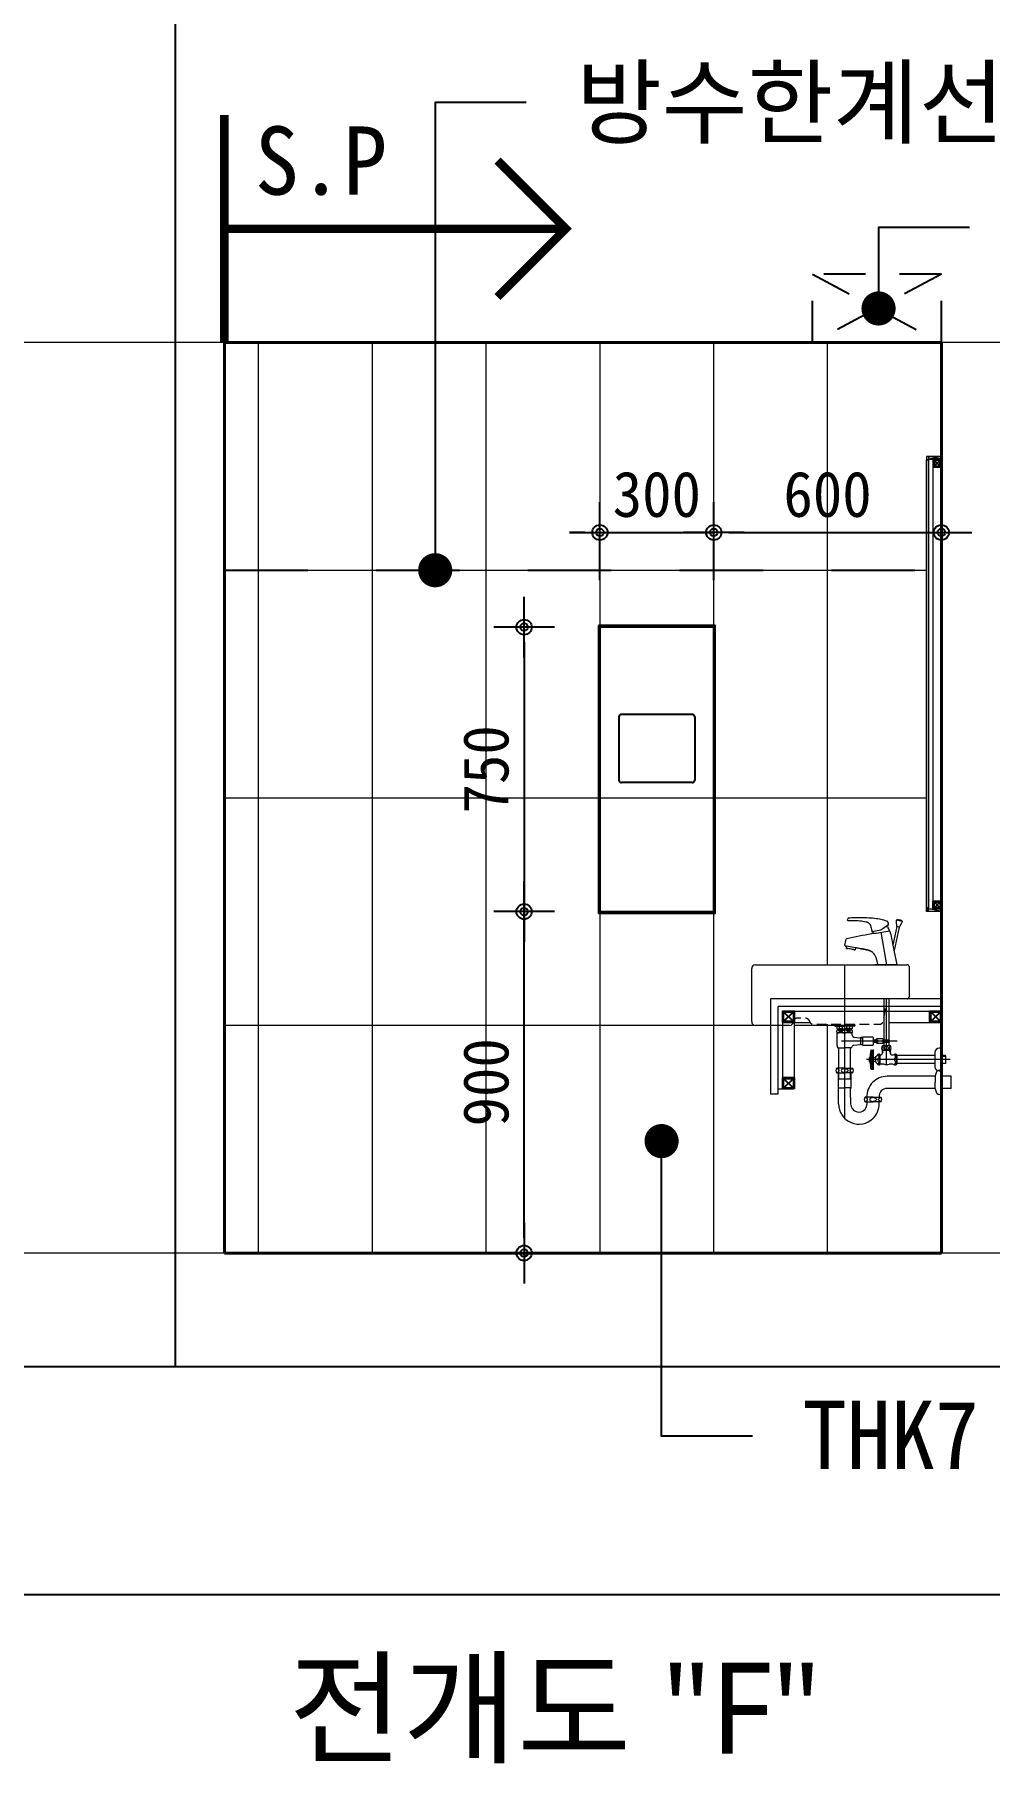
# Model space of a CAD drawing. Header units: millimetres. Extents: x -423835 to -174325, y -1379898 to -1311126.
# Drawn here: x -336396 to -333879, y -1371578 to -1367020 of the extents above; entities that cross this region are included whole.
import ezdxf
from ezdxf.enums import TextEntityAlignment as Align

# ---------------------------------------------------------------- set-up
doc = ezdxf.new("R2010")
doc.units = ezdxf.units.MM
doc.header["$LTSCALE"] = 100
doc.header["$MEASUREMENT"] = 0
doc.header["$PDSIZE"] = -10
for name, pattern in [('CEN', [62, 60, -1, 0, -1]), ('HID', [2, 1.1, -0.9]), ('HIDDEN', [0.375, 0.25, -0.125])]:
    doc.linetypes.add(name, pattern=pattern)
doc.layers.get('0').update_dxf_attribs({"linetype": 'CONTINUOUS'})
doc.layers.get('Defpoints').update_dxf_attribs({"color": 153, "linetype": 'CONTINUOUS'})
for name, color, linetype in [('A-AXIS-DIMS', 7, 'CONTINUOUS'), ('A-MKXS-LEAD', 7, 'CONTINUOUS'), ('AA-AXIS-LINE-1', 1, 'CONTINUOUS'), ('ELE_3', 4, 'CONTINUOUS'), ('HID', 1, 'HID'), ('IN-F-PAT', 8, 'CONTINUOUS'), ('IN-TEXT-FIN', 3, 'CONTINUOUS'), ('방수', 7, 'HID')]:
    doc.layers.add(name, color=color, linetype=linetype)
for name, color, linetype, lineweight in [('A-CNTL', 1, 'CEN', 15), ('A-ELEV-LIN1', 2, 'CONTINUOUS', 40), ('A-FLXM-SANI', 6, 'CONTINUOUS', 20), ('A-MKXS-TEXT1', 3, 'CONTINUOUS', 25), ('A-SECT-LIN2', 6, 'CONTINUOUS', 20), ('A-WAXK-PATT', 8, 'CONTINUOUS', 18), ('A-XXXX-FIN2', 6, 'CONTINUOUS', 20), ('A-XXXX-SANI', 8, 'CONTINUOUS', 18), ('A-XXXX-STL', 3, 'CONTINUOUS', 25), ('A-XXXX-SYMB', 7, 'CONTINUOUS', 25), ('A-XXXX-TXT2', 3, 'CONTINUOUS', 25)]:
    doc.layers.add(name, color=color, linetype=linetype, lineweight=lineweight)
doc.layers.add('A-XXXX-NPLT', color=144, linetype='CONTINUOUS', lineweight=0, plot=False)
doc.styles.add('돋움체', font='')
doc.styles.add('맑은 고딕', font='malgun.ttf')
doc.styles.get('돋움체').set_extended_font_data('DotumChe')
doc.dimstyles.new('SHL-1S', dxfattribs={"dimtxt": 2.5, "dimasz": 1, "dimexe": 2, "dimexo": 3, "dimgap": 1, "dimtad": 1, "dimdec": 0, "dimdsep": 46, "dimlunit": 6, "dimtxsty": '돋움체', "dimblk1": 'DIMDOT', "dimblk2": 'DIMDOT', "dimsah": 1, "dimcen": 2.5, "dimdle": 1.5, "dimclrt": 3, "dimadec": 0, "dimazin": 0, "dimtfac": 1, "dimtdec": 0, "dimtix": 1, "dimtmove": 2, "dimatfit": 3, "dimldrblk": 'DIMDOT', "dimfxl": 2, "dimtvp": 1, "dimtolj": 1, "dimtzin": 0, "dimarcsym": 0})

# ---------------------------------------------------------------- blocks, each defined once
blk = doc.blocks.new('세면대(측면)')
at = {"layer": 'A-CNTL'}
for p, q in [((-255, 760), (-255, 352.8)), ((-145, 495.3), (-145, 670)), ((-195, 558.5, -2.9), (-263.5, 558.5, -2.9)), ((-116.6, 558.5, -2.9), (-195, 558.5, -2.9)), ((23.5, 510), (-196.9, 510))]:
    blk.add_line(p, q, dxfattribs=at)
at = {"layer": 'A-FLXM-SANI'}
for p, q in [((-140.2, 870), (-139.8, 868)), ((-116, 878.6), (-119, 877.7)), ((-102.8, 874.3), (-119, 877.7)), ((-116, 878.6), (-115.9, 878.6)), ((-105.2, 876.3), (-102.8, 874.3)), ((-105.2, 876.3), (-105.2, 876.3)), ((-159.4, 850.8), (-182.9, 846.6)), ((-139.3, 864.8), (-159.4, 850.8)), ((-143.4, 760), (-158.5, 845.8)), ((-142, 859.8), (-148, 858.8)), ((-141.8, 848.7), (-136.4, 849.7)), ((-117.3, 860.5), (-127.6, 811.8)), ((-111.4, 859.2), (-124.6, 797.1)), ((-110.7, 859.4), (-117.8, 860.9)), ((-117.4, 860.5), (-116.3, 860.3)), ((-112.4, 859.4), (-116.3, 860.3)), ((-112.4, 859.4), (-111.2, 859.2)), ((-249.8, 808.6), (-250.7, 803.7)), ((-227, 799.5), (-250.7, 803.7)), ((-249.8, 802.9), (-250.7, 803.7)), ((-226.2, 804.4), (-249.8, 808.6)), ((-249.8, 802.9), (-248, 802.6)), ((-229.8, 799.4), (-248, 802.6)), ((-230.3, 799.3), (-247.7, 802.4)), ((-229.8, 799.4), (-228.1, 799.1)), ((-228.1, 799.1), (-227, 799.5)), ((-226.2, 804.4), (-227, 799.5)), ((-225.7, 804.3), (-226.2, 804.4)), ((-127.6, 811.8), (-117, 760)), ((-500, 610), (-500, 750)), ((-490, 760), (-90, 760)), ((-114.6, 760), (-175.3, 760)), ((-85, 755), (-85, 675)), ((-151.3, 670), (-151.3, 546)), ((-138.6, 670), (-138.6, 546)), ((-400, 600), (-490, 600)), ((-277.4, 603.5, -2.9), (-282.5, 600.4, -2.9)), ((-282.5, 600.4, -2.9), (-255, 600.4, -2.9)), ((-282.5, 599.4, -2.9), (-282.5, 600.4, -2.9)), ((-272.5, 599.4, -2.9), (-282.5, 599.4, -2.9)), ((-280.7, 599.4, -2.9), (-280.7, 598.1, -2.9)), ((-280.2, 597.6, -2.9), (-275.2, 597.6, -2.9)), ((-275.2, 597.6, -2.9), (-255, 597.6, -2.9)), ((-275.2, 597.6, -2.9), (-275.2, 591.5, -2.9)), ((-237.5, 599.4, -2.9), (-272.5, 599.4, -2.9)), ((-268.4, 591.5, -2.9), (-268.4, 597.6, -2.9)), ((-261, 591.5, -2.9), (-261, 597.6, -2.9)), ((-227.5, 600.4, -2.9), (-255, 600.4, -2.9)), ((-234.8, 597.6, -2.9), (-255, 597.6, -2.9)), ((-249, 591.5, -2.9), (-249, 597.6, -2.9)), ((-241.6, 591.5, -2.9), (-241.6, 597.6, -2.9)), ((-237.5, 599.4, -2.9), (-227.5, 599.4, -2.9)), ((-229.8, 597.6, -2.9), (-234.8, 597.6, -2.9)), ((-234.8, 597.6, -2.9), (-234.8, 591.5, -2.9)), ((-232.5, 603.4, -2.9), (-227.5, 600.4, -2.9)), ((-229.3, 599.4, -2.9), (-229.3, 598.1, -2.9)), ((-227.5, 599.4, -2.9), (-227.5, 600.4, -2.9)), ((-275.7, 582, -2.9), (-275.7, 586.1, -2.9)), ((-274.2, 590.9, -2.9), (-275.2, 591.5, -2.9)), ((-275, 546.9, -2.9), (-275, 579.5, -2.9)), ((-274.2, 590.9, -2.9), (-272.8, 590.9, -2.9)), ((-255, 580.5, -2.9), (-274, 580.5, -2.9)), ((-272.8, 590.9, -2.9), (-255, 590.9, -2.9)), ((-272.5, 587.5, -2.9), (-272.5, 590.9, -2.9)), ((-272.4, 587.5, -2.9), (-255.2, 587.5, -2.9)), ((-269, 586.1, -2.9), (-269, 582, -2.9)), ((-269, 586.1, -2.9), (-261.6, 586.1, -2.9)), ((-269, 582, -2.9), (-261.6, 582, -2.9)), ((-268.4, 591.5, -2.9), (-261, 591.5, -2.9)), ((-261.6, 586.1, -2.9), (-261.6, 582, -2.9)), ((-237.2, 590.9, -2.9), (-255, 590.9, -2.9)), ((-237.6, 580.5, -2.9), (-255, 580.5, -2.9)), ((-237.6, 587.5, -2.9), (-254.8, 587.5, -2.9)), ((-241.6, 591.5, -2.9), (-249, 591.5, -2.9)), ((-241, 586.1, -2.9), (-248.4, 586.1, -2.9)), ((-248.4, 586.1, -2.9), (-248.4, 582, -2.9)), ((-241, 582, -2.9), (-248.4, 582, -2.9)), ((-241, 586.1, -2.9), (-241, 582, -2.9)), ((-238.2, 580.5, -2.9), (-237.6, 580.5, -2.9)), ((-237.6, 580.5, -2.9), (-237.2, 580.5, -2.9)), ((-237.5, 587.5, -2.9), (-237.5, 590.9, -2.9)), ((-236, 580.5, -2.9), (-237.5, 580.5, -2.9)), ((-235.8, 590.9, -2.9), (-237.2, 590.9, -2.9)), ((-235.8, 590.9, -2.9), (-234.8, 591.5, -2.9)), ((-235, 574.2, -2.9), (-235, 579.5, -2.9)), ((-234.3, 582, -2.9), (-234.3, 586.1, -2.9)), ((-231.1, 547.8, -2.9), (-214.5, 549.6, -2.9)), ((-230.5, 569.2, -2.9), (-214.5, 567.5, -2.9)), ((-212.5, 567.7, -2.9), (-207.4, 567.7, -2.9)), ((-212.3, 549.3, -2.9), (-212.3, 567.8, -2.9)), ((-212.3, 549.3, -2.9), (-207.4, 549.3, -2.9)), ((-211, 568.5, -2.9), (-211, 567.7, -2.9)), ((-207.3, 568.5, -2.9), (-211, 568.5, -2.9)), ((-211, 548.5, -2.9), (-211, 549.3, -2.9)), ((-207.3, 548.5, -2.9), (-211, 548.5, -2.9)), ((-207.4, 567.7, -2.9), (-207.4, 568.7, -2.9)), ((-207.4, 548.3, -2.9), (-207.4, 567.7, -2.9)), ((-206.6, 569.5, -2.9), (-181.4, 569.5, -2.9)), ((-181.4, 547.5, -2.9), (-206.6, 547.5, -2.9)), ((-179.9, 568, -2.9), (-179.9, 562.3, -2.9)), ((-179.9, 562.3, -2.9), (-179.9, 549, -2.9)), ((-168.7, 561, -2.9), (-179.9, 561, -2.9)), ((-179.9, 556, -2.9), (-168.7, 556, -2.9)), ((-168.7, 561, -2.9), (-173.3, 561, -2.9)), ((-173.3, 556, -2.9), (-168.7, 556, -2.9)), ((-157.7, 564.3, -2.9), (-168.8, 564.3, -2.9)), ((-168.8, 552.8, -2.9), (-157.5, 552.8, -2.9)), ((-154.4, 564.3, -2.9), (-157.7, 564.3, -2.9)), ((-157.5, 552.8, -2.9), (-154.4, 552.8, -2.9)), ((-137.1, 561, -2.9), (-154.5, 561, -2.9)), ((-154.5, 556, -2.9), (-137.1, 556, -2.9)), ((-136.6, 560.5, -2.9), (-137.1, 561, -2.9)), ((-137.1, 556, -2.9), (-136.6, 556.5, -2.9)), ((-136.6, 556.5, -2.9), (-136.6, 560.5, -2.9)), ((-273, 540.5, -2.9), (-255, 540.5, -2.9)), ((-270.9, 540.5, -2.9), (-270.9, 459.5, -2.9)), ((-237, 540.5, -2.9), (-255, 540.5, -2.9)), ((-239.1, 459.5, -2.9), (-239.1, 540.5, -2.9)), ((-185.9, 534), (-185.9, 510)), ((-185.9, 486), (-185.9, 510)), ((-185.3, 534.5), (-184.5, 534.5)), ((-184.5, 534.5), (-184, 535)), ((-184.5, 534.5), (-184.5, 510)), ((-184.5, 485.5), (-184.5, 510)), ((-184, 535), (-184, 510)), ((-184, 535), (-180.8, 535)), ((-184, 534.6), (-180.5, 534.6)), ((-184, 533.6), (-180.5, 533.6)), ((-184, 532.6), (-180.5, 532.6)), ((-184, 531.6), (-180.5, 531.6)), ((-184, 530.6), (-180.5, 530.6)), ((-184, 529.6), (-180.5, 529.6)), ((-184, 528.6), (-180.5, 528.6)), ((-184, 527.6), (-180.5, 527.6)), ((-184, 526.6), (-180.5, 526.6)), ((-184, 525.6), (-180.5, 525.6)), ((-184, 524.6), (-180.5, 524.6)), ((-184, 523.6), (-180.5, 523.6)), ((-184, 522.6), (-180.5, 522.6)), ((-184, 521.6), (-180.5, 521.6)), ((-184, 520.6), (-180.5, 520.6)), ((-184, 519.6), (-180.5, 519.6)), ((-184, 518.6), (-180.5, 518.6)), ((-184, 517.6), (-180.5, 517.6)), ((-184, 516.6), (-180.5, 516.6)), ((-184, 515.6), (-180.5, 515.6)), ((-184, 514.6), (-180.5, 514.6)), ((-184, 513.6), (-180.5, 513.6)), ((-184, 512.6), (-180.5, 512.6)), ((-184, 511.6), (-180.5, 511.6)), ((-184, 510.6), (-180.5, 510.6)), ((-184, 485), (-184, 510)), ((-184, 509.5), (-180.5, 509.5)), ((-184, 508.5), (-180.5, 508.5)), ((-184, 507.5), (-180.5, 507.5)), ((-184, 506.5), (-180.5, 506.5)), ((-184, 505.5), (-180.5, 505.5)), ((-184, 504.5), (-180.5, 504.5)), ((-184, 503.5), (-180.5, 503.5)), ((-184, 502.5), (-180.5, 502.5)), ((-184, 501.5), (-180.5, 501.5)), ((-180.5, 535.5), (-179, 535.5)), ((-180.5, 535.3), (-180.5, 535.5)), ((-180.5, 535.3), (-180.5, 510)), ((-180.5, 484.7), (-180.5, 510)), ((-179, 534.5), (-179, 535.5)), ((-179, 510), (-179, 534.5)), ((-173.9, 514.8), (-179, 514.8)), ((-179, 484.5), (-179, 510)), ((-173.9, 505.3), (-179, 505.3)), ((-173.9, 515.8), (-173.9, 514.8)), ((-173.9, 514.8), (-173.9, 505.3)), ((-173.9, 504.3), (-173.9, 505.3)), ((-169, 521.4), (-169.6, 520.4)), ((-160.9, 522), (-160.9, 522.8)), ((-160.9, 498), (-160.9, 522)), ((-160, 522), (-160.9, 522)), ((-160, 521.3), (-160.9, 521.3)), ((-160, 521.3), (-158.7, 522.2)), ((-160, 521.3), (-160, 522)), ((-138.6, 546), (-155.5, 546)), ((-155.5, 526.5), (-155.5, 534)), ((-134.5, 534), (-155.5, 534)), ((-154.2, 530), (-155.5, 530)), ((-154.2, 530), (-155.5, 527.9)), ((-154.2, 530), (-154.2, 534)), ((-134.5, 546), (-138.6, 546)), ((-135.7, 530), (-135.7, 534)), ((-134.5, 530), (-135.7, 530)), ((-135.7, 530), (-134.5, 527.9)), ((-134.5, 526.1), (-134.5, 534)), ((-117, 519.3), (-117, 522)), ((-17, 520.3), (-117, 520.3)), ((-117, 519.3), (-117, 500.8)), ((-17, 529), (-17, 491)), ((0, 540), (-6, 540)), ((0, 480), (0, 540)), ((11, 520.3), (0, 520.3)), ((0, 519.7), (0, 500.4)), ((1.5, 519.3), (0.5, 520.3)), ((1.5, 499.8), (1.5, 520.3)), ((1.5, 519.3), (12, 519.3)), ((12, 519.3), (11, 520.3)), ((11.9, 500.8), (11.9, 519.3)), ((-271.2, 487), (-275.5, 487)), ((-271.2, 487), (-275.5, 487)), ((-275.1, 475), (-275.5, 475)), ((-275.1, 475), (-255, 475)), ((-271.8, 475), (-271.8, 435.2)), ((-255, 487), (-271.2, 487)), ((-255, 487), (-271.2, 487)), ((-270.9, 459.5, -2.9), (-239.1, 459.5, -2.9)), ((-255, 487), (-238.7, 487)), ((-255, 487), (-238.7, 487)), ((-234.8, 475), (-255, 475)), ((-238.7, 487), (-234.5, 487)), ((-238.7, 487), (-234.5, 487)), ((-238.2, 475), (-238.2, 435.2)), ((-234.8, 475), (-234.5, 475)), ((-185.3, 485.5), (-184.5, 485.5)), ((-184.5, 485.5), (-184, 485)), ((-184, 500.5), (-180.5, 500.5)), ((-184, 499.5), (-180.5, 499.5)), ((-184, 498.5), (-180.5, 498.5)), ((-184, 497.5), (-180.5, 497.5)), ((-184, 496.5), (-180.5, 496.5)), ((-184, 495.5), (-180.5, 495.5)), ((-184, 494.5), (-180.5, 494.5)), ((-184, 493.5), (-180.5, 493.5)), ((-184, 492.5), (-180.5, 492.5)), ((-184, 491.5), (-180.5, 491.5)), ((-184, 490.5), (-180.5, 490.5)), ((-184, 489.5), (-180.5, 489.5)), ((-184, 488.5), (-180.5, 488.5)), ((-184, 487.5), (-180.5, 487.5)), ((-184, 486.5), (-180.5, 486.5)), ((-184, 485.5), (-180.5, 485.5)), ((-184, 485), (-180.8, 485)), ((-180.5, 484.5), (-180.5, 484.7)), ((-180.5, 484.5), (-179, 484.5)), ((-169, 498.7), (-169.6, 499.7)), ((-160, 498.8), (-160.9, 498.8)), ((-160.9, 497.3), (-160.9, 498)), ((-157.3, 498), (-160.9, 498)), ((-160, 498), (-160, 498.8)), ((-160, 498.8), (-158.7, 498)), ((-16, 465.9), (-142.6, 465.9)), ((-117, 498), (-117, 500.8)), ((-17, 499.8), (-117, 499.8)), ((-117, 499.8), (-117, 499.6)), ((-117, 498), (-117, 499.6)), ((-16, 467.4), (-16, 450)), ((-6, 480), (0, 480)), ((11, 499.8), (0, 499.8)), ((26.1, 465.9), (0, 465.9)), ((0.5, 499.8), (1.5, 500.8)), ((1.5, 500.8), (12, 500.8)), ((11, 499.8), (12, 500.8)), ((26.1, 434.1), (26.1, 465.9)), ((-271.8, 435.2), (-255, 435.2)), ((-270.9, 393), (-270.9, 433.6)), ((-238.2, 435.2), (-255, 435.2)), ((-239.1, 410.4), (-239.1, 433.6)), ((-239.1, 410.4), (-239.1, 393)), ((-196.3, 410.7), (-200.6, 410.7)), ((-180.1, 410.7), (-196.3, 410.7)), ((-180.1, 410.7), (-180, 410.7)), ((-179.9, 410.7), (-180, 410.7)), ((-179.9, 410.7), (-163.7, 410.7)), ((-163.7, 410.7), (-159.4, 410.7)), ((-16, 434.1), (-142.7, 434.1)), ((-16, 432.6), (-16, 450)), ((26.1, 434.1), (0, 434.1)), ((-200.2, 398.7), (-180.1, 398.7)), ((-196.8, 398.7), (-196.8, 398)), ((-195.9, 393), (-195.9, 396.4)), ((-159.8, 398.7), (-179.9, 398.7)), ((-164.1, 393), (-164.1, 398.7))]:
    blk.add_line(p, q, dxfattribs=at)
at = {"layer": 'A-FLXM-SANI', "elevation": -2.9}
for points in [[(-170.1, 561, -0.044238), (-169.9, 561.3, -0.189273), (-169.4, 561.5, -0.189273), (-169, 561.3, -0.101059), (-168.5, 560.6, -0.059302), (-168.2, 559.7, -0.045722), (-168.1, 558.5, -0.045722)], [(-168.1, 558.5, -0.045722), (-168.2, 557.3, -0.059302), (-168.5, 556.4, -0.101059), (-169, 555.8, -0.189273), (-169.4, 555.6, -0.189273), (-169.9, 555.8, -0.044238), (-170.1, 556, -0.059302)], [(-153.1, 561, 0.044238), (-153.3, 561.3, 0.189273), (-153.8, 561.5, 0.189273), (-154.2, 561.3, 0.101059), (-154.7, 560.6, 0.059302), (-155, 559.7, 0.045722), (-155.1, 558.5, 0.045722)], [(-155.1, 558.5, 0.045722), (-155, 557.3, 0.059302), (-154.7, 556.5, 0.101059), (-154.2, 555.8, 0.189273), (-153.8, 555.6, 0.189273), (-153.3, 555.8, 0.044238), (-153.1, 556, 0.059302)]]:
    blk.add_lwpolyline(points, format="xyb", dxfattribs=at)
at = {"layer": 'A-FLXM-SANI'}
for points in [[(-269.2, 481, 0.155217), (-269.8, 482.9, 0.106747), (-271.8, 484.7, 0.073043), (-274.6, 485.9, 0.028511), (-276.3, 486.2, 0.059523)], [(-276.3, 475.8, 0.028511), (-274.6, 476.1, 0.073043), (-271.8, 477.3, 0.106747), (-269.8, 479.1, 0.155217), (-269.2, 481, 0.155217)], [(-263.3, 482.7, 0.32729), (-263.3, 479.3, 0.106373), (-261.3, 477.5, 0.071219), (-258.6, 476.4, 0.057537), (-255, 476, 0.057537)], [(-255, 486, 0.057537), (-258.6, 485.6, 0.071219), (-261.3, 484.5, 0.106373), (-263.3, 482.7, 0.159483)], [(-255, 486, 0.057537), (-258.6, 485.6, 0.071219), (-261.3, 484.5, 0.106373), (-263.3, 482.7, 0.159483)], [(-255, 486, -0.057537), (-251.4, 485.6, -0.071219), (-248.7, 484.5, -0.106373), (-246.7, 482.7, -0.159483)], [(-255, 486, -0.057537), (-251.4, 485.6, -0.071219), (-248.7, 484.5, -0.106373), (-246.7, 482.7, -0.159483)], [(-246.7, 482.7, -0.32729), (-246.7, 479.3, -0.106373), (-248.7, 477.5, -0.071219), (-251.4, 476.4, -0.057537), (-255, 476, -0.057537)], [(-240.8, 481, -0.155217), (-240.2, 482.9, -0.106747), (-238.2, 484.7, -0.073043), (-235.4, 485.9, -0.028511), (-233.7, 486.2, -0.059523)], [(-233.7, 475.8, -0.028511), (-235.4, 476.1, -0.073043), (-238.2, 477.3, -0.106747), (-240.2, 479.1, -0.155217), (-240.8, 481, -0.155217)], [(-194.3, 404.7, 0.155217), (-194.9, 406.6, 0.106747), (-196.9, 408.4, 0.073043), (-199.7, 409.6, 0.028511), (-201.4, 409.9, 0.059523)], [(-201.4, 399.5, 0.028511), (-199.7, 399.8, 0.073043), (-196.9, 401, 0.106747), (-194.9, 402.8, 0.155217), (-194.3, 404.7, 0.155217)], [(-188.4, 406.4, 0.32729), (-188.4, 403, 0.106373), (-186.3, 401.2, 0.071219), (-183.6, 400.1, 0.057537), (-180.1, 399.7, 0.057537)], [(-180, 409.7, 0.05879), (-183.6, 409.3, 0.071219), (-186.3, 408.2, 0.106373), (-188.4, 406.4, 0.159483)], [(-180, 409.7, -0.05879), (-176.4, 409.3, -0.071219), (-173.7, 408.2, -0.106373), (-171.6, 406.4, -0.159483)], [(-171.6, 406.4, -0.32729), (-171.6, 403, -0.106373), (-173.7, 401.2, -0.071219), (-176.4, 400.1, -0.057537), (-179.9, 399.7, -0.057537)], [(-165.7, 404.7, -0.155217), (-165.1, 406.6, -0.106747), (-163.1, 408.4, -0.073043), (-160.3, 409.6, -0.028511), (-158.6, 409.9, -0.059523)], [(-158.6, 399.5, -0.028511), (-160.3, 399.8, -0.073043), (-163.1, 401, -0.106747), (-165.1, 402.8, -0.155217), (-165.7, 404.7, -0.155217)]]:
    blk.add_lwpolyline(points, format="xyb", dxfattribs=at)
for centre, radius, start, end in [((-246.4, 878.4), 1.5, 154.2972, 270.8052), ((-244.8, 881.4), 1.5, 93.6966, 151.3141), ((-142.4, 872.8), 1.5, 12.9441, 66.1922), ((-49.1, 874.1), 70, 177.0153, 190.8327), ((-120.9, 828.8), 50, 71.7204, 84.2796), ((-168.2, 899.4), 70, 325.1673, 338.9847), ((-248.7, 827.1), 2, 103.7822, 164.229), ((-145.3, 844.5), 35, 175.6305, 182.5585), ((-142, 859.3), 0.5, 34.0977, 100), ((-170.5, 840), 35, 15.8809, 34.0977), ((-137.5, 848), 2, 12.5419, 57.7542), ((-117.3, 861), 0.5, 190.8327, 258), ((-111.1, 859.7), 0.5, 258, 325.1673), ((-252.2, 811), 2, 167.6446, 258.9831), ((-247.6, 802.9), 0.5, 206.8699, 260), ((-230.2, 799.8), 0.5, 260, 313.1301), ((-490, 750), 10, 90, 180), ((-90, 755), 5, 0, 90), ((-90, 675), 5, 270, 0), ((-490, 610), 10, 180, 270), ((-400, 610), 10, 270, 0), ((-280.2, 598.1, -2.9), 0.5, 180, 270), ((-229.8, 598.1, -2.9), 0.5, 270, 0), ((-272.4, 582.8, -2.9), 4.7, 43.9409, 136.0591), ((-272.4, 585.2, -2.9), 4.7, 223.9409, 316.0591), ((-271.8, 601.1, -2.9), 10.2, 250.5679, 289.4321), ((-274, 579.5, -2.9), 1, 90, 180), ((-262, 547.5, -2.9), 13, 182.42, 212.3), ((-255.5, 573.9, -2.9), 13.6, 89.0643, 116.6472), ((-255.5, 594.1, -2.9), 13.6, 243.3528, 270.9357), ((-255.2, 620.4, -2.9), 29.5, 258.5956, 270.3737), ((-254.8, 620.4, -2.9), 29.5, 269.6263, 281.4044), ((-254.5, 573.9, -2.9), 13.6, 63.3528, 90.9357), ((-254.5, 594.1, -2.9), 13.6, 269.0643, 296.6472), ((-238.2, 601.1, -2.9), 10.2, 250.5679, 289.4321), ((-237.6, 582.8, -2.9), 4.7, 43.9409, 136.0591), ((-237.6, 585.2, -2.9), 4.7, 223.9409, 316.0591), ((-236, 579.5, -2.9), 1, 0, 90), ((-230.6, 542.8, -2.9), 5, 96.1155, 165.0405), ((-230, 574.2, -2.9), 5, 180, 263.8845), ((-214.1, 572.5, -2.9), 5, 265.3322, 308.1927), ((-214.1, 544.6, -2.9), 5, 51.8073, 94.6678), ((-206.6, 568.7, -2.9), 0.8, 90, 180), ((-206.6, 548.3, -2.9), 0.8, 180, 270), ((-181.4, 568, -2.9), 1.5, 0, 90), ((-181.4, 549, -2.9), 1.5, 270, 0), ((-168.8, 559.3, -2.9), 5, 90.0143, 159.527), ((-168.8, 557.8, -2.9), 5, 200.5016, 270.0143), ((-154.4, 559.3, -2.9), 5, 20.5016, 90.0143), ((-154.4, 557.8, -2.9), 5, 270.0143, 339.527), ((-248, 547.5, -2.9), 13, 327.7, 345.0405), ((-176.7, 510), 14, 141.7859, 179.7527), ((-176.7, 510.1), 14, 180.2473, 218.2141), ((-43, 510), 145, 178.0569, 189.4934), ((-43, 510), 145, 170.5066, 178.0569), ((-185.3, 533.8), 0.7, 90, 170.5066), ((-180.8, 535.3), 0.3, 270, 0), ((-181.7, 527.4), 14, 303.8098, 330), ((-181.7, 492.7), 14, 30, 56.1902), ((-164.4, 518.7), 5.36, 49.5694, 150), ((-160, 526.5), 4.5, 270, 0), ((-147.5, 540), 10, 143.1301, 216.8699), ((-142.5, 540), 10, 323.1301, 36.8699), ((-130.5, 526.1), 4, 180, 277.7117), ((-133.3, 546.8), 24.8, 277.7117, 290.9661), ((-121.9, 517), 7, 45.4871, 110.9661), ((-6, 529), 11, 90, 180), ((-270.2, 481), 8, 131.4096, 228.5904), ((-239.7, 481), 8, 311.4096, 48.5904), ((-142.8, 412.5), 53.4, 89.8599, 181.9326), ((-185.3, 486.2), 0.7, 189.4934, 270), ((-180.8, 484.7), 0.3, 0, 90), ((-164.4, 501.4), 5.36, 210, 310.4306), ((-157.3, 460), 38, 80.6952, 90), ((-145, 535), 38, 260.6952, 280.7373), ((-133.3, 473.3), 24.8, 69.0339, 100.7373), ((-121.9, 503), 7, 249.0339, 314.5), ((-6, 491), 11, 180, 270), ((4, 466.5), 20, 146.2077, 177.4359), ((4, 466.5), 20, 168.2007, 177.4359), ((-4.7, 471.6), 10, 111.1927, 142.8035), ((1.5, 452.5), 30, 92.866, 109.0071), ((-270.8, 435.2), 1, 180, 238.7026), ((-271.8, 433.6), 0.925, 0, 58.7026), ((-238.2, 433.6), 0.925, 121.2974, 180), ((-239.2, 435.2), 1, 301.2974, 0), ((-195.3, 404.7), 8, 131.4096, 228.5904), ((-142.8, 412.5), 21.6, 89.7966, 184.7747), ((-164.7, 404.7), 8, 311.4096, 48.5904), ((4, 433.5), 20, 182.5641, 213.7923), ((-4.7, 428.4), 10, 217.1965, 248.8073), ((1.5, 447.5), 30, 250.9929, 267.134), ((-217.5, 393), 53.4, 180, 314.9403), ((-217.5, 393), 21.6, 180, 320.796), ((-217.5, 393), 21.6, 320.796, 0), ((-212.8, 387.4), 19.2, 28.0637, 33.4561), ((-217.5, 393), 53.4, 314.9403, 0)]:
    blk.add_arc(centre, radius, start, end, dxfattribs=at)
for centre, major_axis, ratio, start_param, end_param in [((-164.7, 523.6), (0, 5.4), 0.478204, 1.649187, 4.692658), ((-164.7, 496.7), (0, 5.4), 0.478204, 4.6817, 7.825213), ((-157.8, 540.3), (-5.23, 0), 0.866391, 1.800504, 4.443058), ((-132.3, 540.3), (5.23, 0), 0.866391, 1.824119, 4.49897), ((-120.6, 522.5), (0, 5.22), 0.46009, 1.292018, 4.793095), ((-120.6, 497.6), (0, 5.22), 0.46009, 4.613779, 8.15122)]:
    blk.add_ellipse(centre, major_axis=major_axis, ratio=ratio, start_param=start_param, end_param=end_param, dxfattribs=at)
for centre, major_axis, ratio in [((-164.7, 510), (0, -5.4), 0.478204), ((-145, 540.3), (5.23, 0), 0.866391), ((-120.6, 510), (0, -5.22), 0.46009)]:
    blk.add_ellipse(centre, major_axis=major_axis, ratio=ratio, dxfattribs=at)
for points in [[(-246.2, 882.2), (-247.7, 879.1)], [(-246.4, 876.9), (-241.3, 877), (-223.9, 876.5), (-206.6, 874.8), (-198.7, 873.4)], [(-141.8, 874.2), (-151.9, 877.6), (-167.4, 880.7), (-186.2, 882.7), (-206.7, 883.7), (-227.3, 883.7), (-244.9, 882.9)], [(-198.7, 873.4), (-196.6, 872.9), (-194.5, 872), (-192.7, 870.9), (-190.9, 869.5), (-189.4, 867.9), (-188.1, 866.2), (-187.1, 864.2), (-186.4, 862.2)], [(-140.2, 870), (-140.5, 871.6), (-140.9, 873.2)], [(-139.4, 865.1), (-139.6, 865.8), (-139.7, 866.6), (-139.8, 867.2), (-139.8, 867.6), (-139.8, 867.9), (-139.8, 868)], [(-249.2, 829.1), (-184.3, 842.6)], [(-186.4, 862.2), (-185.6, 859.3), (-184.1, 853.1), (-182.9, 846.8), (-182.9, 846.6)], [(-184.3, 842.6), (-184, 842.6), (-183.2, 842.7), (-181.9, 842.8), (-141.8, 848.7)], [(-250.3, 808.6), (-250.1, 808.6), (-249.8, 808.6)], [(-215.3, 802.7), (-224, 804.1), (-225.7, 804.3)], [(-215.3, 802.7), (-209.2, 801.7), (-203.2, 800.6), (-198.1, 799.6)], [(-198.1, 799.6), (-201.9, 800.4), (-205.9, 801.2), (-210.4, 801.9), (-215.3, 802.7)], [(-198.1, 799.6), (-193, 798.3), (-188.2, 796.7), (-184.1, 794.7), (-181.7, 793)], [(-181.7, 793), (-183.2, 794.1), (-185.6, 795.5), (-188.1, 796.6), (-190.6, 797.5), (-193.2, 798.3), (-195.6, 799), (-198.1, 799.6)], [(-181.7, 793), (-181, 792.4)], [(-181, 792.4), (-181.7, 793)], [(-181, 792.4), (-178.1, 789.2), (-175.7, 785.4), (-173.8, 781.4), (-172.2, 777.3), (-170.9, 773.1), (-169.8, 768.9), (-168.8, 764.7), (-167.9, 760.5)]]:
    blk.add_spline(points, degree=3, dxfattribs=at)
for points in [[(-254.2, 811.5), (-253, 816.9), (-251.8, 822.3), (-250.6, 827.7)], [(-139.3, 864.8), (-139.4, 864.9), (-139.4, 865), (-139.4, 865.1)], [(-135.6, 848.4), (-132.9, 836.2), (-130.3, 824), (-127.6, 811.8)]]:
    blk.add_open_spline(points, degree=3, dxfattribs=at)
blk.add_open_spline([(-252.6, 809.1), (-252.2, 809), (-251.5, 808.8), (-250.7, 808.7), (-250.3, 808.6)], degree=3, knots=[0.173317, 0.173317, 0.173317, 0.173317, 1.25795, 2.514058, 2.514058, 2.514058, 2.514058], dxfattribs=at)
at = {"layer": 'A-FLXM-SANI', "linetype": 'HIDDEN'}
blk.add_rational_spline([(-390, 609.9), (-390, 619.9), (-380, 619.9), (-369.4, 619.9), (-358.8, 619.9), (-353.2, 619.9), (-350.2, 615), (-348.3, 611.7), (-346.3, 608.4), (-343.4, 603.6), (-337.7, 603.6), (-322.8, 603.6), (-308, 603.6), (-235.4, 603.5, -2.4), (-162.8, 603.3, -4.8), (-154.5, 603.3, -4.8), (-153, 611.5, -4.1), (-148.5, 636.5, -1.9), (-143.9, 661.4, 0.3)], [1, 0.707106781187, 1, 1, 1, 0.870240175699, 1, 1, 1, 0.870240175699, 1, 1, 1, 1, 1, 0.767602996901, 1, 1, 1], degree=2, knots=[0, 0, 0, 1.570796, 1.570796, 2.570796, 2.570796, 3.60101, 3.60101, 4.60101, 4.60101, 5.631223, 5.631223, 6.631223, 6.631223, 7.631223, 7.631223, 9.02263, 9.02263, 10.02263, 10.02263, 10.02263], dxfattribs=at)
at = {"layer": 'A-SECT-LIN2'}
for p, q in [((0, 650), (-430, 650)), ((-418, 432.5), (-418, 638)), ((-418, 638), (0, 638)), ((-430, 432.5), (-418, 432.5))]:
    blk.add_line(p, q, dxfattribs=at)
blk.add_lwpolyline([(0, 670), (-450, 670), (-450, 420), (-430, 420), (-430, 650)], dxfattribs=at)
at = {"layer": 'A-XXXX-SANI'}
for p, q in [((-388, 638), (-388, 432.5)), ((-388, 608), (-346, 608)), ((-138.6, 608), (0, 608))]:
    blk.add_line(p, q, dxfattribs=at)
at = {"layer": 'A-XXXX-STL'}
for points in [[(-388, 608), (-418, 608), (-418, 638), (-388, 638)], [(-390, 610), (-416, 610), (-416, 636), (-390, 636)], [(0, 608), (-30, 608), (-30, 638), (0, 638)], [(-2, 610), (-28, 610), (-28, 636), (-2, 636)], [(-388, 432.5), (-418, 432.5), (-418, 462.5), (-388, 462.5)], [(-390, 434.5), (-416, 434.5), (-416, 460.5), (-390, 460.5)]]:
    blk.add_lwpolyline(points, close=True, dxfattribs=at)
at = {"layer": 'A-XXXX-SYMB', "color": 1, "linetype": 'CEN'}
for p, q in [((-416, 636), (-390, 610)), ((-390, 636), (-416, 610)), ((-2, 636), (-28, 610)), ((-2, 610), (-28, 636)), ((-416, 460.5), (-390, 434.5)), ((-390, 460.5), (-416, 434.5))]:
    blk.add_line(p, q, dxfattribs=at)
blk = doc.blocks.new('거울(측면)')
at = {"layer": 'A-SECT-LIN2'}
for p, q in [((-39.3, 2100, 0), (-39.3, 2090, 0)), ((-0.3, 2100, 0), (-39.3, 2100, 0)), ((-38.3, 2091, 0), (-38.3, 2099, 0)), ((-1.3, 2099, 0), (-38.3, 2099, 0)), ((-1.3, 901, 0), (-1.3, 2099, 0)), ((-0.3, 2100, 0), (-0.3, 900, 0)), ((-39.3, 910, 0), (-39.3, 2090, 0)), ((-34.3, 2090, 0), (-39.3, 2090, 0)), ((-35.3, 2091, 0), (-38.3, 2091, 0)), ((-35.3, 2092.5, 0), (-35.3, 2091, 0)), ((-35.3, 2092.5, 0), (-34.3, 2092.5, 0)), ((-34.3, 2090, 0), (-34.3, 2092.5, 0)), ((-34.3, 2092.5, 0), (-34.3, 2090, 0)), ((-34.3, 2090.9, 0), (-34.3, 2090.9, 0)), ((-34.3, 907.5, 0), (-34.3, 2090, 0)), ((-33.3, 907.3, 0), (-33.3, 2092.5, 0)), ((-33.3, 2092.5, 0), (-21.3, 2092.5, 0)), ((-21.3, 904.9, 0), (-21.3, 2092.5, 0)), ((-39.3, 900, 0), (-39.3, 910, 0)), ((-34.3, 910, 0), (-39.3, 910, 0)), ((-0.3, 900, 0), (-39.3, 900, 0)), ((-38.3, 909, 0), (-38.3, 901, 0)), ((-35.3, 909, 0), (-38.3, 909, 0)), ((-38.3, 901, 0), (-1.3, 901, 0)), ((-35.3, 907.5, 0), (-35.3, 909, 0)), ((-35.3, 907.5, 0), (-34.3, 907.5, 0)), ((-34.3, 910, 0), (-34.3, 907.5, 0)), ((-34.3, 907.5, 0), (-34.3, 910, 0)), ((-34.3, 909.1, 0), (-34.3, 909.1, 0)), ((-34.3, 907.5, 0), (-1.3, 907.5, 0))]:
    blk.add_line(p, q, dxfattribs=at)
at = {"layer": 'A-XXXX-SANI'}
for p, q in [((-34.3, 2099, 0), (-34.3, 2092.5, 0)), ((-1.3, 2099, 0), (-34.3, 2092.5, 0)), ((-34.3, 901, 0), (-34.3, 907.5, 0)), ((-1.3, 901, 0), (-34.3, 907.5, 0))]:
    blk.add_line(p, q, dxfattribs=at)
at = {"layer": 'A-XXXX-STL', "elevation": 0}
for points in [[(-1.3, 2092.5), (-21.3, 2092.5), (-21.3, 2072.5), (-1.3, 2072.5)], [(-3.3, 2090.5), (-19.3, 2090.5), (-19.3, 2074.5), (-3.3, 2074.5)], [(-1.3, 907.5), (-21.3, 907.5), (-21.3, 927.5), (-1.3, 927.5)], [(-3.3, 909.5), (-19.3, 909.5), (-19.3, 925.5), (-3.3, 925.5)]]:
    blk.add_lwpolyline(points, close=True, dxfattribs=at)
at = {"layer": 'A-XXXX-SYMB', "color": 1, "linetype": 'CEN'}
for p, q in [((-19.3, 2074.5, 0), (-3.3, 2090.5, 0)), ((-3.3, 2074.5, 0), (-19.3, 2090.5, 0)), ((-19.3, 925.5, 0), (-3.3, 909.5, 0)), ((-3.3, 925.5, 0), (-19.3, 909.5, 0))]:
    blk.add_line(p, q, dxfattribs=at)
blk = doc.blocks.new('DIMDOT')
at = {"linetype": 'Continuous'}
blk.add_line((-2, 0), (2, 0), dxfattribs=at)
for radius in [0.5, 0.25]:
    blk.add_circle((0, 0), radius, dxfattribs=at)
blk = doc.blocks.new('*D880')
at = {"layer": 'A-AXIS-DIMS', "color": 0, "lineweight": -2, "transparency": 16777216}
for p, q in [((-334905.4, -1368458.1), (-334905.4, -1368252.6)), ((-334605.4, -1368458.1), (-334605.4, -1368252.6)), ((-334945.4, -1368332.6), (-334985.4, -1368332.6)), ((-334905.4, -1368332.6), (-334605.4, -1368332.6)), ((-334565.4, -1368332.6), (-334525.4, -1368332.6))]:
    blk.add_line(p, q, dxfattribs=at)
at = {"layer": 'Defpoints', "color": 0, "transparency": 16777216}
for p in [(-334605.4, -1368332.6), (-334905.4, -1368578.1), (-334605.4, -1368578.1)]:
    blk.add_point(p, dxfattribs=at)
at = {"layer": 'A-AXIS-DIMS', "color": 0, "lineweight": -2, "transparency": 16777216, "xscale": 40, "yscale": 40, "zscale": 40}
blk.add_blockref('DIMDOT', (-334905.4, -1368332.6), dxfattribs=at)
at = {"layer": 'A-AXIS-DIMS', "color": 0, "lineweight": -2, "transparency": 16777216, "xscale": 40, "yscale": 40, "zscale": 40, "rotation": 180}
blk.add_blockref('DIMDOT', (-334605.4, -1368332.6), dxfattribs=at)
at = {"layer": 'A-AXIS-DIMS', "color": 3, "transparency": 16777216, "insert": (-334755.4, -1368232.5), "char_height": 120, "attachment_point": 5, "style": '돋움체'}
blk.add_mtext('\\A1;300', dxfattribs=at)
blk = doc.blocks.new('*D881')
at = {"layer": 'A-AXIS-DIMS', "color": 0, "lineweight": -2, "transparency": 16777216}
for p, q in [((-335025.4, -1368582.1), (-335185.4, -1368582.1)), ((-335105.4, -1368622.1), (-335105.4, -1369292.1)), ((-335025.4, -1369332.1), (-335185.4, -1369332.1))]:
    blk.add_line(p, q, dxfattribs=at)
at = {"layer": 'Defpoints', "color": 0, "transparency": 16777216}
for p in [(-334905.4, -1368582.1), (-335105.4, -1369332.1), (-334905.4, -1369332.1)]:
    blk.add_point(p, dxfattribs=at)
at = {"layer": 'A-AXIS-DIMS', "color": 0, "lineweight": -2, "transparency": 16777216, "xscale": 40, "yscale": 40, "zscale": 40}
for p, rotation in [((-335105.4, -1368582.1), 90), ((-335105.4, -1369332.1), 270)]:
    blk.add_blockref('DIMDOT', p, dxfattribs=dict(at, rotation=rotation))
at = {"layer": 'A-AXIS-DIMS', "color": 3, "transparency": 16777216, "insert": (-335205.5, -1368957.1), "char_height": 120, "attachment_point": 5, "rotation": 90, "style": '돋움체'}
blk.add_mtext('\\A1;750', dxfattribs=at)
blk = doc.blocks.new('*D882')
at = {"layer": 'A-AXIS-DIMS', "color": 0, "lineweight": -2, "transparency": 16777216}
for p, q in [((-335025.4, -1369332.1), (-335185.4, -1369332.1)), ((-335105.4, -1370192.1), (-335105.4, -1369372.1)), ((-335025.4, -1370232.1), (-335185.4, -1370232.1))]:
    blk.add_line(p, q, dxfattribs=at)
at = {"layer": 'Defpoints', "color": 0, "transparency": 16777216}
for p in [(-335105.4, -1369332.1), (-334905.4, -1369332.1), (-334905.4, -1370232.1)]:
    blk.add_point(p, dxfattribs=at)
at = {"layer": 'A-AXIS-DIMS', "color": 0, "lineweight": -2, "transparency": 16777216, "xscale": 40, "yscale": 40, "zscale": 40}
for p, rotation in [((-335105.4, -1369332.1), 90), ((-335105.4, -1370232.1), 270)]:
    blk.add_blockref('DIMDOT', p, dxfattribs=dict(at, rotation=rotation))
at = {"layer": 'A-AXIS-DIMS', "color": 3, "transparency": 16777216, "insert": (-335205.5, -1369782.1), "char_height": 120, "attachment_point": 5, "rotation": 90, "style": '돋움체'}
blk.add_mtext('\\A1;900', dxfattribs=at)
blk = doc.blocks.new('*D883')
at = {"layer": 'A-AXIS-DIMS', "color": 0, "lineweight": -2, "transparency": 16777216}
for p, q in [((-334605.4, -1368458.1), (-334605.4, -1368252.6)), ((-334005.4, -1368511.4), (-334005.4, -1368252.6)), ((-334565.4, -1368332.6), (-334045.4, -1368332.6))]:
    blk.add_line(p, q, dxfattribs=at)
at = {"layer": 'Defpoints', "color": 0, "transparency": 16777216}
for p in [(-334005.4, -1368332.6), (-334605.4, -1368578.1), (-334005.4, -1368631.4)]:
    blk.add_point(p, dxfattribs=at)
at = {"layer": 'A-AXIS-DIMS', "color": 0, "lineweight": -2, "transparency": 16777216, "xscale": 40, "yscale": 40, "zscale": 40, "rotation": 180}
blk.add_blockref('DIMDOT', (-334605.4, -1368332.6), dxfattribs=at)
at = {"layer": 'A-AXIS-DIMS', "color": 0, "lineweight": -2, "transparency": 16777216, "xscale": 40, "yscale": 40, "zscale": 40}
blk.add_blockref('DIMDOT', (-334005.4, -1368332.6), dxfattribs=at)
at = {"layer": 'A-AXIS-DIMS', "color": 3, "transparency": 16777216, "insert": (-334305.4, -1368232.5), "char_height": 120, "attachment_point": 5, "style": '돋움체'}
blk.add_mtext('\\A1;600', dxfattribs=at)

msp = doc.modelspace()

# ---------------------------------------------------------------- hatches: boundary and pattern name
at = {"layer": 'A-WAXK-PATT'}
h = msp.add_hatch(dxfattribs=at)
h.set_pattern_fill('벽타일63', color=256, angle=90)
h.set_pattern_definition([(90, (-334005.42, -1370232.08), (-300, 2e-14), []), (180, (-334005.4, -1370232.1), (-7e-14, -600), [])])
edge = h.paths.add_edge_path()
edge.add_line((-334044.7, -1368142.1), (-334044.7, -1368132.1))
edge.add_line((-334044.7, -1368132.1), (-334005.4, -1368132.1))
edge.add_line((-334005.4, -1368132.1), (-334005.4, -1367832.1))
edge.add_line((-334005.4, -1367832.1), (-334005.4, -1367832.1))
edge.add_line((-334005.4, -1367832.1), (-335895.4, -1367832.1))
edge.add_line((-335895.4, -1367832.1), (-335895.4, -1370232.1))
edge.add_line((-335895.4, -1370232.1), (-334005.4, -1370232.1))
edge.add_line((-334005.4, -1370232.1), (-334005.4, -1369814.6))
edge.add_arc((-334003.9, -1369784.6), 30, 253.1768, 267.137, ccw=False)
edge.add_arc((-334010.1, -1369803.7), 10, 203.6034, 255.3624, ccw=False)
edge.add_arc((-334001.4, -1369798.6), 20, 182.5641, 207.0077, ccw=False)
edge.add_line((-334021.4, -1369799.5), (-334021.4, -1369798))
edge.add_line((-334021.4, -1369798), (-334021.4, -1369798))
edge.add_arc((-334001.4, -1369798.6), 20, 178.2092, 213.7923)
edge.add_arc((-334010.1, -1369803.7), 10, 217.1965, 248.8073)
edge.add_arc((-334003.9, -1369784.6), 30, 250.9929, 267.137)
edge.add_line((-334005.4, -1369814.6), (-334005.4, -1369752))
edge.add_line((-334005.4, -1369752), (-334011.4, -1369752))
edge.add_arc((-334011.4, -1369741), 11, 180, 270, ccw=False)
edge.add_line((-334022.4, -1369741), (-334022.4, -1369732.3))
edge.add_line((-334022.4, -1369732.3), (-334121.1, -1369732.3))
edge.add_arc((-334127.3, -1369729), 7, 249.0339, 332.4029, ccw=False)
edge.add_arc((-334138.7, -1369758.8), 24.8, 69.0339, 100.7373)
edge.add_arc((-334150.4, -1369697), 38, 260.6952, 280.7373, ccw=False)
edge.add_arc((-334162.7, -1369772), 38, 80.6952, 94.5652)
edge.add_arc((-334169.8, -1369730.7), 5.36, 210, 319.5217, ccw=False)
edge.add_line((-334174.5, -1369733.4), (-334175, -1369732.4))
edge.add_arc((-334187.1, -1369739.4), 14, 30, 64.2973)
edge.add_line((-334181.1, -1369726.8), (-334184.4, -1369726.8))
edge.add_line((-334184.4, -1369726.8), (-334184.4, -1369747.5))
edge.add_line((-334184.4, -1369747.5), (-334189.4, -1369747.5))
edge.add_line((-334189.4, -1369747.5), (-334189.4, -1369747))
edge.add_line((-334189.4, -1369747), (-334189.9, -1369746.5))
edge.add_line((-334189.9, -1369746.5), (-334191.3, -1369746.5))
edge.add_arc((-334048.4, -1369722), 145, 183.3943, 189.7277, ccw=False)
edge.add_arc((-334182.2, -1369722), 14, 180.3091, 218.2141, ccw=False)
edge.add_line((-334196.2, -1369722), (-334196.2, -1369722))
edge.add_arc((-334182.2, -1369722.1), 14, 141.7731, 179.8145, ccw=False)
edge.add_arc((-334048.4, -1369722), 145, 170.0718, 176.5928, ccw=False)
edge.add_line((-334191.3, -1369697), (-334186.2, -1369697))
edge.add_arc((-334186.2, -1369696.7), 0.3, 270, 360)
edge.add_line((-334185.9, -1369696.7), (-334185.9, -1369696.5))
edge.add_line((-334185.9, -1369696.5), (-334184.4, -1369696.5))
edge.add_line((-334184.4, -1369696.5), (-334184.4, -1369717.3))
edge.add_line((-334184.4, -1369717.3), (-334181.1, -1369717.3))
edge.add_arc((-334187.1, -1369704.7), 14, 295.4914, 333.0991)
edge.add_arc((-334169.8, -1369713.4), 5.36, 38.8757, 153.2664, ccw=False)
edge.add_arc((-334165.4, -1369705.5), 4.5, 267.235, 411.0576)
edge.add_line((-334162.6, -1369702), (-334160.9, -1369702))
edge.add_line((-334160.9, -1369702), (-334160.9, -1369698))
edge.add_arc((-334152.9, -1369692), 10, 143.1301, 216.8699, ccw=False)
edge.add_line((-334160.9, -1369686), (-334156.8, -1369686))
edge.add_line((-334156.8, -1369686), (-334156.8, -1369678.2))
edge.add_arc((-334159.9, -1369674.3), 5, 270.0143, 308.0593, ccw=False)
edge.add_line((-334159.9, -1369679.3), (-334162.9, -1369679.3))
edge.add_line((-334162.9, -1369679.3), (-334174.2, -1369679.3))
edge.add_arc((-334174.2, -1369674.3), 5, 200.5249, 270.0143, ccw=False)
edge.add_line((-334178.9, -1369676), (-334185.3, -1369676.1))
edge.add_line((-334185.3, -1369676.1), (-334185.3, -1369684.6))
edge.add_line((-334185.3, -1369684.6), (-334212.8, -1369684.6))
edge.add_line((-334212.8, -1369684.6), (-334212.8, -1369683.6))
edge.add_line((-334212.8, -1369683.6), (-334216.4, -1369683.6))
edge.add_line((-334216.4, -1369683.6), (-334217.8, -1369682.8))
edge.add_line((-334217.8, -1369682.8), (-334216.4, -1369682.8))
edge.add_line((-334216.4, -1369682.8), (-334216.4, -1369682.8))
edge.add_line((-334216.4, -1369682.8), (-334212.8, -1369664.4))
edge.add_line((-334212.8, -1369664.4), (-334217.9, -1369664.4))
edge.add_arc((-334219.5, -1369659.6), 5, 265.3322, 288.9265, ccw=False)
edge.add_line((-334219.9, -1369664.6), (-334236, -1369662.9))
edge.add_arc((-334235.4, -1369657.9), 5, 180, 263.8845, ccw=False)
edge.add_line((-334240.4, -1369657.9), (-334240.4, -1369652.6))
edge.add_arc((-334241.4, -1369652.3), 1, 344.8865, 472.1146)
edge.add_arc((-334243.1, -1369646.8), 4.7, 223.9409, 286.065, ccw=False)
edge.add_line((-334246.5, -1369650.1), (-334246.5, -1369646))
edge.add_line((-334246.5, -1369646), (-334253.9, -1369646))
edge.add_line((-334253.9, -1369646), (-334260.1, -1369644.6))
edge.add_arc((-334260.9, -1369658.2), 13.6, 86.6021, 116.6472)
edge.add_line((-334267, -1369646), (-334277.9, -1369646))
edge.add_line((-334277.9, -1369646), (-334277.9, -1369642.1))
edge.add_line((-334277.9, -1369642.1), (-334280.6, -1369640.6))
edge.add_line((-334280.6, -1369640.6), (-334280.6, -1369634.5))
edge.add_line((-334280.6, -1369634.5), (-334287.9, -1369634.5))
edge.add_line((-334287.9, -1369634.5), (-334287.9, -1369628.5))
edge.add_spline(control_points=[(-334168.3, -1369628.8), (-334240.8, -1369628.6), (-334313.4, -1369628.5)], knot_values=[6.631223, 6.631223, 6.631223, 7.631223, 7.631223, 7.631223], weights=[1, 1, 1], degree=2, periodic=0)
edge.add_spline(control_points=[(-334313.4, -1369628.5), (-334328.3, -1369628.5), (-334343.1, -1369628.5)], knot_values=[5.631223, 5.631223, 5.631223, 6.631223, 6.631223, 6.631223], weights=[1, 1, 1], degree=2, periodic=0)
edge.add_spline(control_points=[(-334343.1, -1369628.5), (-334348.5, -1369628.5), (-334351.4, -1369624.1)], knot_values=[4.655884, 4.655884, 4.655884, 5.631223, 5.631223, 5.631223], weights=[1, 0.877152, 0.986913], degree=2, periodic=0)
edge.add_line((-334351.4, -1369624.1), (-334393.4, -1369624.1))
edge.add_line((-334393.4, -1369624.1), (-334393.4, -1369799.6))
edge.add_line((-334393.4, -1369799.6), (-334423.4, -1369799.6))
edge.add_line((-334423.4, -1369799.6), (-334435.4, -1369799.6))
edge.add_line((-334435.4, -1369799.6), (-334435.4, -1369812.1))
edge.add_line((-334435.4, -1369812.1), (-334455.4, -1369812.1))
edge.add_line((-334455.4, -1369812.1), (-334455.4, -1369632.1))
edge.add_line((-334455.4, -1369632.1), (-334495.4, -1369632.1))
edge.add_arc((-334495.4, -1369622.1), 10, 180, 270, ccw=False)
edge.add_line((-334505.4, -1369622.1), (-334505.4, -1369482.1))
edge.add_arc((-334495.4, -1369482.1), 10, 90, 180, ccw=False)
edge.add_line((-334495.4, -1369472.1), (-334173.2, -1369472.1))
edge.add_spline(control_points=[(-334173.3, -1369471.6), (-334173.6, -1369470.2), (-334174.2, -1369467.4), (-334175.2, -1369463.2), (-334176.3, -1369459), (-334177.6, -1369454.8), (-334179.1, -1369450.7), (-334181, -1369446.6), (-334183.4, -1369442.8), (-334185.4, -1369440.7), (-334186.5, -1369439.7)], knot_values=[0, 0, 0, 0, 4.335282, 8.644763, 12.978163, 17.354979, 21.775056, 26.221956, 30.658662, 35.061177, 35.061177, 35.061177, 35.061177], degree=3, periodic=0)
edge.add_line((-334173.2, -1369472.1), (-334122.4, -1369472.1))
edge.add_line((-334122.4, -1369472.1), (-334133, -1369420.3))
edge.add_line((-334133, -1369420.3), (-334122.9, -1369372.7))
edge.add_arc((-334054.5, -1369358), 70, 176.1155, 192.1263, ccw=False)
edge.add_arc((-334126.3, -1369403.2), 50, 71.7204, 87.6875, ccw=False)
edge.add_line((-334110.7, -1369355.8), (-334110.6, -1369355.8))
edge.add_line((-334110.6, -1369355.8), (-334108.3, -1369357.8))
edge.add_arc((-334173.6, -1369332.7), 70, 323.8737, 338.9847, ccw=False)
edge.add_line((-334117.1, -1369374), (-334130, -1369435))
edge.add_line((-334130, -1369435), (-334122.4, -1369472.1))
edge.add_line((-334122.4, -1369472.1), (-334120.1, -1369472.1))
edge.add_line((-334120.1, -1369472.1), (-334095.4, -1369472.1))
edge.add_arc((-334095.4, -1369477.1), 5, 0, 90, ccw=False)
edge.add_line((-334090.4, -1369477.1), (-334090.4, -1369557.1))
edge.add_arc((-334095.4, -1369557.1), 5, -90, 0, ccw=False)
edge.add_line((-334095.4, -1369562.1), (-334005.4, -1369562.1))
edge.add_line((-334005.4, -1369562.1), (-334005.4, -1369332.1))
edge.add_line((-334005.4, -1369332.1), (-334044.7, -1369332.1))
edge.add_line((-334044.7, -1369332.1), (-334044.7, -1369322.1))
edge.add_line((-334044.7, -1369322.1), (-334044.7, -1368142.1))

# ---------------------------------------------------------------- linework, layer by layer
at = {"color": 3, "ltscale": 2}
msp.add_line((-351392.9, -1371132.1), (-329350.4, -1371132.1), dxfattribs=at)
at = {"layer": 'A-ELEV-LIN1'}
msp.add_line((-335895.4, -1370232.1), (-334005.4, -1370232.1), dxfattribs=at)
msp.add_lwpolyline([(-335895.4, -1370232.1), (-335895.4, -1367832.1), (-334005.4, -1367832.1), (-334005.4, -1370232.1)], dxfattribs=at)
at = {"layer": 'A-MKXS-LEAD'}
for points in [[(-335099.7, -1367198.8), (-335339.7, -1367198.8), (-335339.7, -1368432.1)], [(-333931, -1367528.8), (-334171, -1367528.8), (-334171, -1367764.6)], [(-334502.9, -1370715.3), (-334742.9, -1370715.3), (-334742.9, -1369937.1)]]:
    msp.add_lwpolyline(points, dxfattribs=at)
at = {"layer": 'A-MKXS-LEAD', "const_width": 45}
for points in [[(-334148.5, -1367742.1, -1), (-334193.5, -1367742.1, -1)], [(-335362.2, -1368432.1, 1), (-335317.2, -1368432.1, 1)], [(-334765.4, -1369937.1, -1), (-334720.4, -1369937.1, -1)]]:
    msp.add_lwpolyline(points, format="xyb", close=True, dxfattribs=at)
at = {"layer": 'A-WAXK-PATT'}
msp.add_lwpolyline([(-335895.4, -1370232.1), (-335895.4, -1367832.1)], dxfattribs=at)
at = {"layer": 'A-XXXX-FIN2'}
msp.add_line((-332350.4, -1370232.1), (-337125.4, -1370232.1), dxfattribs=at)
at = {"layer": 'A-XXXX-NPLT'}
msp.add_line((-332180.4, -1367832.1), (-338055.4, -1367832.1), dxfattribs=at)
at = {"layer": 'AA-AXIS-LINE-1'}
msp.add_line((-336025.4, -1366954.3), (-336025.4, -1370532.1), dxfattribs=at)
at = {"layer": 'Defpoints'}
msp.add_line((-329830.4, -1370532.1), (-351392.9, -1370532.1), dxfattribs=at)
at = {"layer": 'ELE_3'}
for p, q in [((-334662.1, -1368812.1), (-334848.8, -1368812.1)), ((-334855.4, -1368818.7), (-334855.4, -1368985.4)), ((-334655.4, -1368818.7), (-334655.4, -1368985.4)), ((-334662.1, -1368992.1), (-334848.8, -1368992.1))]:
    msp.add_line(p, q, dxfattribs=at)
for points in [[(-334909.4, -1368578.1), (-334909.4, -1369336.1), (-334601.4, -1369336.1), (-334601.4, -1368578.1)], [(-334905.4, -1368582.1), (-334905.4, -1369332.1), (-334605.4, -1369332.1), (-334605.4, -1368582.1)]]:
    msp.add_lwpolyline(points, close=True, dxfattribs=at)
for centre, start, end in [((-334848.8, -1368818.7), 90, 180), ((-334662.1, -1368818.7), 0, 90), ((-334848.8, -1368985.4), 180, 270), ((-334662.1, -1368985.4), 270, 0)]:
    msp.add_arc(centre, 6.67, start, end, dxfattribs=at)
at = {"layer": 'HID'}
msp.add_lwpolyline([(-334005.4, -1367652.1), (-334345.4, -1367832.1), (-334345.4, -1367652.1), (-334005.4, -1367832.1), (-334005.4, -1367652.1), (-334345.4, -1367652.1)], dxfattribs=at)
at = {"layer": 'IN-F-PAT', "color": 2, "const_width": 22.5}
for points in [[(-335895.4, -1367832.1), (-335895.4, -1367232.1)], [(-335175.4, -1367352.1), (-334995.4, -1367532.1), (-335175.4, -1367712.1)], [(-335895.4, -1367532.1), (-334995.4, -1367532.1)]]:
    msp.add_lwpolyline(points, dxfattribs=at)
at = {"layer": '방수', "color": 2, "ltscale": 2}
msp.add_lwpolyline([(-335895.4, -1368432.1), (-334005.4, -1368432.1)], dxfattribs=at)

# ---------------------------------------------------------------- block references
for name in ['거울(측면)', '세면대(측면)']:
    msp.add_blockref(name, (-334005.4, -1370232.1))

# ---------------------------------------------------------------- texts
at = {"layer": 'A-MKXS-TEXT1', "style": '돋움체'}
for s, p in [('방수한계선(H:1800)', (-334968.1, -1367198.8)), ('THK7 도기질타일(300X600)', (-334371.3, -1370711.5))]:
    msp.add_text(s, height=180, dxfattribs=at).set_placement(p, align=Align.MIDDLE_LEFT)
at = {"layer": 'A-XXXX-TXT2', "style": '맑은 고딕'}
msp.add_text('전개도 "F"', height=240, dxfattribs=at).set_placement((-335025, -1371432.1), align=Align.MIDDLE_CENTER)
at = {"layer": 'IN-TEXT-FIN', "color": 2, "style": '돋움체'}
msp.add_text('S.P', height=180, dxfattribs=at).set_placement((-335466.1, -1367352.1), align=Align.MIDDLE_RIGHT)

# ---------------------------------------------------------------- dimensions: what is measured, and where the dimension line sits
at = {"layer": 'A-AXIS-DIMS'}
for base, p1, p2, angle, picture, middle in [((-334605.4, -1368332.6), (-334905.4, -1368578.1), (-334605.4, -1368578.1), 180, '*D880', (-334755.4, -1368232.5)), ((-334005.4, -1368332.6), (-334605.4, -1368578.1), (-334005.4, -1368631.4), 180, '*D883', (-334305.4, -1368232.5)), ((-335105.4, -1369332.1), (-334905.4, -1368582.1), (-334905.4, -1369332.1), 90, '*D881', (-335205.5, -1368957.1)), ((-335105.4, -1369332.1), (-334905.4, -1370232.1), (-334905.4, -1369332.1), 270, '*D882', (-335205.5, -1369782.1))]:
    dim = msp.add_linear_dim(base=base, p1=p1, p2=p2, angle=angle, dimstyle='SHL-1S', override={"dimscale": 40, "dimtxt": 3}, dxfattribs=at)
    dim.commit()
    dim.dimension.update_dxf_attribs({"geometry": picture, "text_midpoint": middle})

doc.saveas('drawing.dxf')
